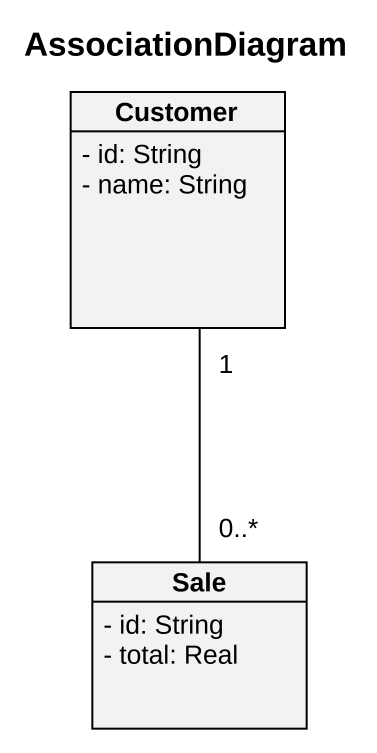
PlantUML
@startuml
title AssociationDiagram
hide circle
hide empty members
skinparam classAttributeIconSize 0
class Customer {
  - id: String
  - name: String
}
class Sale {
  - id: String
  - total: Real
}
Customer "1" -- "0..*" Sale
@enduml
